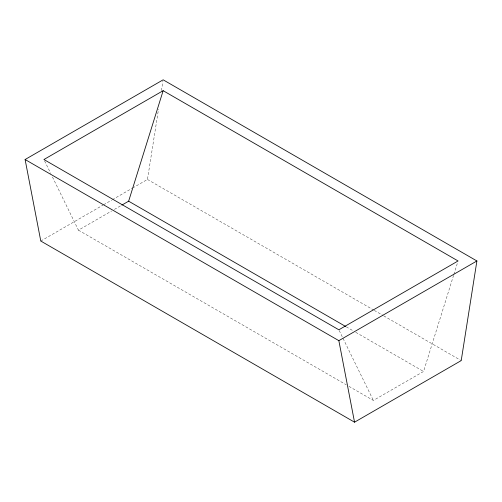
<?xml version="1.0" encoding="UTF-8"?>
<svg xmlns="http://www.w3.org/2000/svg" width="502" height="502" viewBox="0 0 502 502"><rect width="100%" height="100%" fill="white"/><g stroke="black" fill="none" stroke-linecap="round" stroke-linejoin="round"><path stroke-width="0.38" stroke-dasharray="2.51 1.88" d="M132.61 188.024L147.462 179.452L158.532 109.166M161.449 90.63L162.905 81.368M348.953 386.352L373.362 400.445L423.562 371.461L453.645 275.146M453.877 274.399L457.611 262.458M40.787 241.035L102.904 205.174M103.575 204.785L111.676 200.11M112.354 199.721L131.932 188.413M52.465 177.011L78.438 230.167L111.676 210.978M114.393 209.409L121.177 205.494M147.462 179.452L373.607 310.01M374.285 310.405L383.114 315.501M383.792 315.896L461.212 360.593M346.273 326.84L353.05 330.749M355.761 332.318L423.562 371.461M78.438 230.167L346.242 384.783M339.189 330.498L373.362 400.445M44.609 160.922L50.758 173.51"/><path stroke-width="0.75" d="M476.9 260.965L461.212 360.593L354.537 422.182L40.787 241.035L25.1 159.523L163.15 79.818L476.9 260.965L338.85 340.663L25.1 159.523M121.854 205.105L128.637 201.189L163.15 90.686L458.075 260.965L338.85 329.795L43.925 159.523L163.15 90.686M128.637 201.189L345.596 326.444M338.85 340.663L354.537 422.182"/></g></svg>
